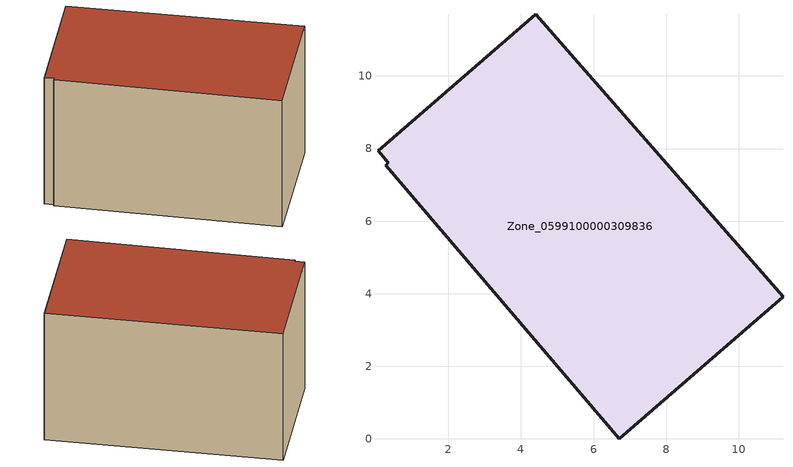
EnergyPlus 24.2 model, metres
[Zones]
Zone_0599100000309836
 floor ground (C_G): 0.08,7.94 4.41,11.71 11.22,3.92 6.71,0 0.28,7.55 0.35,7.62 z0
 wall outside (C_F): 11.22,3.92 4.41,11.71 0.08,7.94 0.35,7.62 0.28,7.55 6.71,0 11.22,3.92 z0:6.41
 roof outside (C_R): 4.41,11.71 0.08,7.94 0.35,7.62 0.28,7.55 6.71,0 11.22,3.92 z6.41
[BUILDING]
Pand.0599100000309836: North Axis=0; Terrain=City; Loads Convergence Tolerance Value=0.04; Temperature Convergence Tolerance Value=0.4; Solar Distribution=FullExterior; Maximum Number of Warmup Days=25; Minimum Number of Warmup Days=1
[Site:Location]
Rotterdam.The.Hague.AP_ZH_NLD Design_Conditions: Latitude=51.96; Longitude=4.45; Time Zone=1; Elevation=-4.5
[SITE:GROUNDTEMPERATURE:BUILDINGSURFACE]
18, 18, 18, 18, 18, 18, 18, 18, 18, 18, 18, 18
[MATERIAL] Thermal Absorptance=0.9; Solar Absorptance=0.7; Visible Absorptance=0.7
Name | Roughness | Thickness | Conductivity | Density | Specific Heat
G.TI.1946 | MediumSmooth | 0.15 | 1 | 540 | 1210
F.TI.1946 | Rough | 0.3 | 0.857143 | 1920 | 840
R.TI.1946 | MediumRough | 0.2 | 0.1 | 1500 | 1000
[CONSTRUCTION]
C_G: G.TI.1946
C_F: F.TI.1946
C_R: R.TI.1946
[ZONE]
Zone_0599100000309836: Type=1; Multiplier=1; Ceiling Height=Autocalculate; Volume=Autocalculate; Floor Area=autocalculate; Part of Total Floor Area=Yes
[ZONEINFILTRATION:DESIGNFLOWRATE]
Infil_Zone_0599100000309836: Zone or ZoneList or Space or SpaceList=Zone_0599100000309836; Schedule=AlwaysOn; Design Flow Rate Calculation Method=Flow/Area; Flow Rate per Floor Area=0.003; Constant Term Coefficient=1; Temperature Term Coefficient=0; Velocity Term Coefficient=0; Velocity Squared Term Coefficient=0
[HVACTEMPLATE:ZONE:IDEALLOADSAIRSYSTEM]
Zone_0599100000309836: Maximum Heating Supply Air Temperature=50; Minimum Cooling Supply Air Temperature=13; Maximum Heating Supply Air Humidity Ratio=0.0156; Minimum Cooling Supply Air Humidity Ratio=0.0077; Heating Limit=NoLimit; Cooling Limit=NoLimit; Dehumidification Control Type=ConstantSensibleHeatRatio; Cooling Sensible Heat Ratio=0.7; Dehumidification Setpoint=60; Humidification Control Type=None; Humidification Setpoint=30; Outdoor Air Method=None; Outdoor Air Flow Rate per Person=0.00944; Outdoor Air Flow Rate per Zone Floor Area=0; Outdoor Air Flow Rate per Zone=0; Demand Controlled Ventilation Type=None; Outdoor Air Economizer Type=NoEconomizer; Heat Recovery Type=None; Sensible Heat Recovery Effectiveness=0.7; Latent Heat Recovery Effectiveness=0.65
[ZONECONTROL:THERMOSTAT]
ThermostatControl_Zone_0599100000309836: Zone or ZoneList=Zone_0599100000309836; Control Type Schedule=DualSetpointControlType; Control 1=Thermostat_Zone_0599100000309836; Temperature Difference Between Cutout And Setpoint=0
[THERMOSTATSETPOINT:DUALSETPOINT]
Thermostat_Zone_0599100000309836: Heating Setpoint Temperature Schedule=HeatingSetpoint_Zone_0599100000309836; Cooling Setpoint Temperature Schedule=CoolingSetpoint_Zone_0599100000309836
[SCHEDULE:COMPACT]
HeatingSetpoint_Zone_0599100000309836: Through: 12/31, For: AllDays, Until: 24:00, 21
CoolingSetpoint_Zone_0599100000309836: Through: 12/31, For: AllDays, Until: 24:00, 24
DualSetpointControlType: Through: 12/31, For: AllDays, Until: 24:00, 4
AlwaysOn: Through: 12/31, For: AllDays, Until: 24:00, 1
